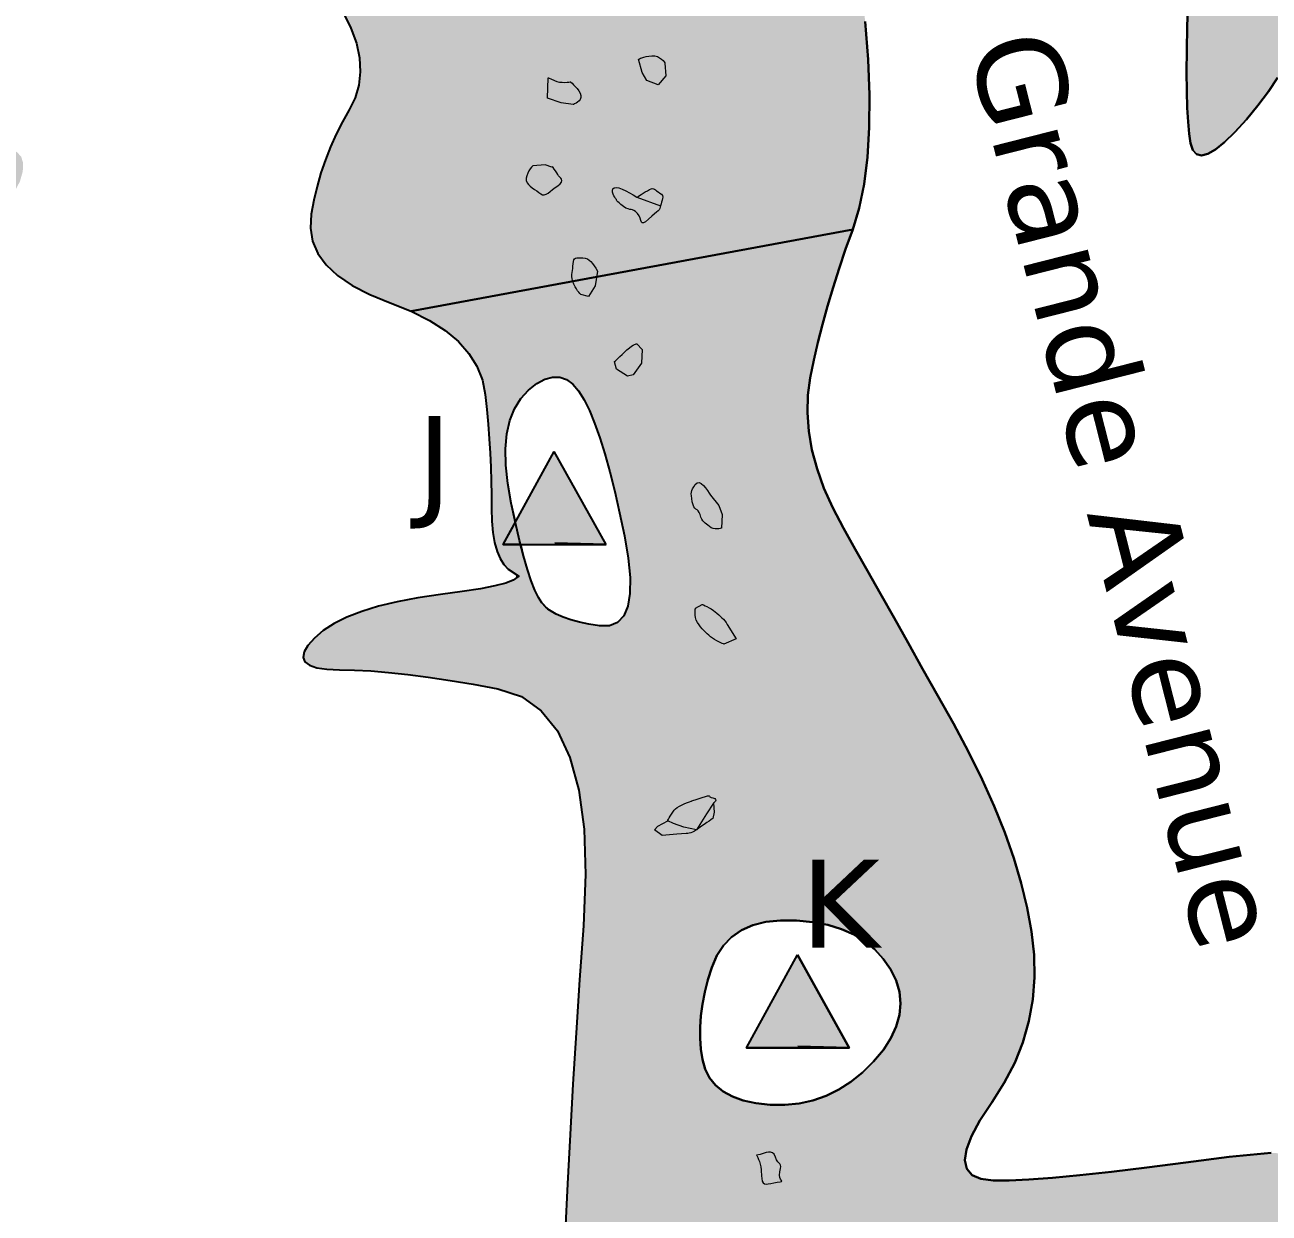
# Model space of a CAD drawing. Header units: metres. Extents: x -231 to 724, y -201 to 398.
# Drawn here: x 7.2 to 91.9, y 208.5 to 289.4 of the extents above; entities that cross this region are included whole.
import ezdxf

# ---------------------------------------------------------------- set-up
doc = ezdxf.new("R2010")
doc.units = ezdxf.units.M
doc.header["$MEASUREMENT"] = 0
for name, color, linetype in [('Topo Dessin - Entrées', 224, 'Continuous'), ('Topo Dessin - Fond', 254, 'Continuous'), ('Topo Dessin - Galeries', 10, 'Continuous'), ('Topo Dessin - Légendes Grosses', 176, 'Continuous'), ('Topo Dessin - Puits', 36, 'Continuous'), ('Topo Dessin - Spéléothèmes', 26, 'Continuous')]:
    doc.layers.add(name, color=color, linetype=linetype)
doc.styles.add('PUITS', font='WINGDNG3.TTF')
doc.linetypes.add('PUITS_2', pattern='A,0.6,["p",PUITS,S=1,R=0,X=-0.4,Y=0],0.6', length=1.2)
doc.linetypes.add('PUITS_2-', pattern='A,0.6,["q",PUITS,S=1,R=0,X=-0.4,Y=-1],0.6', length=1.2)

# ---------------------------------------------------------------- blocks, each defined once
blk = doc.blocks.new('*U140')
at = {"layer": 'Topo Dessin - Spéléothèmes'}
h = blk.add_hatch(color=255, dxfattribs=at)
h.dxf.hatch_style = 2
edge = h.paths.add_edge_path()
edge.add_spline(control_points=[(-0.765, 0.294), (-1.514, 0.401), (-2.476, 0.401), (-2.476, 0.08), (-2.476, -0.241), (-1.941, -0.455), (-1.941, -0.455), (-1.941, -0.455), (-1.942, -0.562), (-1.3, -0.669), (-0.658, -0.775), (-0.765, -0.455), (-0.23, -0.669), (0.304, -0.883), (0.304, -1.524), (0.625, -0.669), (0.946, 0.186), (1.053, 0.187), (0.946, 0.508), (0.839, 0.829), (0.946, 1.257), (0.518, 1.257), (0.091, 1.257), (-0.016, 1.47), (-0.23, 1.149), (-0.444, 0.829), (-0.765, 0.294), (-0.765, 0.294)], knot_values=[0, 0, 0, 0, 1, 1, 1, 2, 2, 2, 3, 3, 3, 4, 4, 4, 5, 5, 5, 6, 6, 6, 7, 7, 7, 8, 8, 8, 9, 9, 9, 9], degree=3, periodic=0)
at = {"layer": 'Topo Dessin - Spéléothèmes', "lineweight": 5}
blk.add_lwpolyline([(-0.765, 0.294), (0.946, 0.508)], dxfattribs=at)
at = {"layer": 'Topo Dessin - Spéléothèmes', "lineweight": 9}
blk.add_open_spline([(-0.765, 0.294), (-1.514, 0.401), (-2.476, 0.401), (-2.476, 0.08), (-2.476, -0.241), (-1.941, -0.455), (-1.941, -0.455), (-1.941, -0.455), (-1.942, -0.562), (-1.3, -0.669), (-0.658, -0.775), (-0.765, -0.455), (-0.23, -0.669), (0.304, -0.883), (0.304, -1.524), (0.625, -0.669), (0.946, 0.186), (1.053, 0.187), (0.946, 0.508), (0.839, 0.829), (0.946, 1.257), (0.518, 1.257), (0.091, 1.257), (-0.016, 1.47), (-0.23, 1.149), (-0.444, 0.829), (-0.765, 0.294), (-0.765, 0.294)], degree=3, knots=[0, 0, 0, 0, 1, 1, 1, 2, 2, 2, 3, 3, 3, 4, 4, 4, 5, 5, 5, 6, 6, 6, 7, 7, 7, 8, 8, 8, 9, 9, 9, 9], dxfattribs=at)
blk = doc.blocks.new('Pierre 006')
at = {"layer": 'Topo Dessin - Spéléothèmes'}
h = blk.add_hatch(color=255, dxfattribs=at)
h.dxf.hatch_style = 2
edge = h.paths.add_edge_path()
edge.add_spline(control_points=[(0.082, 0.683), (0.082, 0.683), (-0.453, 0.683), (-0.667, 0.256), (-0.881, -0.172), (-0.881, -0.493), (-0.881, -0.493), (-0.881, -0.493), (-0.132, -0.707), (-0.132, -0.707), (-0.132, -0.707), (0.403, -0.707), (0.403, -0.707), (0.403, -0.707), (0.938, -0.279), (0.938, -0.279), (0.938, -0.279), (0.724, 0.363), (0.724, 0.363), (0.724, 0.363), (0.082, 0.683), (0.082, 0.683)], knot_values=[0, 0, 0, 0, 1, 1, 1, 2, 2, 2, 3, 3, 3, 4, 4, 4, 5, 5, 5, 6, 6, 6, 7, 7, 7, 7], degree=3, periodic=0)
at = {"layer": 'Topo Dessin - Spéléothèmes', "lineweight": 9}
blk.add_open_spline([(0.082, 0.683), (0.082, 0.683), (-0.453, 0.683), (-0.667, 0.256), (-0.881, -0.172), (-0.881, -0.493), (-0.881, -0.493), (-0.881, -0.493), (-0.132, -0.707), (-0.132, -0.707), (-0.132, -0.707), (0.403, -0.707), (0.403, -0.707), (0.403, -0.707), (0.938, -0.279), (0.938, -0.279), (0.938, -0.279), (0.724, 0.363), (0.724, 0.363), (0.724, 0.363), (0.082, 0.683), (0.082, 0.683)], degree=3, knots=[0, 0, 0, 0, 1, 1, 1, 2, 2, 2, 3, 3, 3, 4, 4, 4, 5, 5, 5, 6, 6, 6, 7, 7, 7, 7], dxfattribs=at)
blk = doc.blocks.new('Pierre 007')
at = {"layer": 'Topo Dessin - Spéléothèmes'}
h = blk.add_hatch(color=255, dxfattribs=at)
h.dxf.hatch_style = 2
edge = h.paths.add_edge_path()
edge.add_spline(control_points=[(-0.91, -0.301), (-0.696, 0.234), (-0.803, 0.662), (-0.268, 0.555), (0.266, 0.447), (0.159, 0.768), (0.587, 0.34), (1.015, -0.087), (1.229, 0.447), (1.015, -0.087), (0.801, -0.622), (0.801, -0.942), (0.373, -0.729), (-0.054, -0.515), (0.374, -0.729), (-0.054, -0.515), (-0.482, -0.301), (-0.91, -0.301), (-0.91, -0.301)], knot_values=[0, 0, 0, 0, 1, 1, 1, 2, 2, 2, 3, 3, 3, 4, 4, 4, 5, 5, 5, 6, 6, 6, 6], degree=3, periodic=0)
at = {"layer": 'Topo Dessin - Spéléothèmes', "lineweight": 9}
blk.add_open_spline([(-0.91, -0.301), (-0.696, 0.234), (-0.803, 0.662), (-0.268, 0.555), (0.266, 0.447), (0.159, 0.768), (0.587, 0.34), (1.015, -0.087), (1.229, 0.447), (1.015, -0.087), (0.801, -0.622), (0.801, -0.942), (0.373, -0.729), (-0.054, -0.515), (0.374, -0.729), (-0.054, -0.515), (-0.482, -0.301), (-0.91, -0.301), (-0.91, -0.301)], degree=3, knots=[0, 0, 0, 0, 1, 1, 1, 2, 2, 2, 3, 3, 3, 4, 4, 4, 5, 5, 5, 6, 6, 6, 6], dxfattribs=at)
blk = doc.blocks.new('Pierre 011')
at = {"layer": 'Topo Dessin - Spéléothèmes'}
h = blk.add_hatch(color=255, dxfattribs=at)
h.dxf.hatch_style = 2
edge = h.paths.add_edge_path()
edge.add_spline(control_points=[(-0.633, 0.8), (-0.633, 0.8), (-0.74, 0.693), (-0.633, 0.158), (-0.526, -0.377), (-0.419, -0.804), (-0.419, -0.804), (-0.419, -0.804), (0.008, -0.912), (0.008, -0.912), (0.008, -0.912), (0.65, -0.591), (0.65, -0.591), (0.65, -0.591), (0.757, -0.269), (0.757, -0.269), (0.757, -0.269), (0.436, 0.479), (0.436, 0.479), (0.436, 0.479), (-0.205, 0.907), (-0.205, 0.907), (-0.205, 0.907), (-0.633, 0.8), (-0.633, 0.8)], knot_values=[0, 0, 0, 0, 1, 1, 1, 2, 2, 2, 3, 3, 3, 4, 4, 4, 5, 5, 5, 6, 6, 6, 7, 7, 7, 8, 8, 8, 8], degree=3, periodic=0)
at = {"layer": 'Topo Dessin - Spéléothèmes', "lineweight": 9}
blk.add_open_spline([(-0.633, 0.8), (-0.633, 0.8), (-0.74, 0.693), (-0.633, 0.158), (-0.526, -0.377), (-0.419, -0.804), (-0.419, -0.804), (-0.419, -0.804), (0.008, -0.912), (0.008, -0.912), (0.008, -0.912), (0.65, -0.591), (0.65, -0.591), (0.65, -0.591), (0.757, -0.269), (0.757, -0.269), (0.757, -0.269), (0.436, 0.479), (0.436, 0.479), (0.436, 0.479), (-0.205, 0.907), (-0.205, 0.907), (-0.205, 0.907), (-0.633, 0.8), (-0.633, 0.8)], degree=3, knots=[0, 0, 0, 0, 1, 1, 1, 2, 2, 2, 3, 3, 3, 4, 4, 4, 5, 5, 5, 6, 6, 6, 7, 7, 7, 8, 8, 8, 8], dxfattribs=at)
blk = doc.blocks.new('Pierre 012')
at = {"layer": 'Topo Dessin - Spéléothèmes'}
h = blk.add_hatch(color=255, dxfattribs=at)
h.dxf.hatch_style = 2
edge = h.paths.add_edge_path()
edge.add_spline(control_points=[(-0.425, 0.428), (-0.746, 0.428), (-1.601, 0.428), (-1.387, 0), (-1.173, -0.428), (-1.174, -0.428), (-0.639, -0.642), (-0.104, -0.856), (-0.211, -0.535), (0.217, -0.642), (0.645, -0.748), (0.751, -0.642), (1.072, -0.535), (1.394, -0.428), (1.5, 0), (1.5, 0), (1.5, 0), (0.859, 0.428), (0.859, 0.428), (0.859, 0.428), (0.324, 0.534), (0.324, 0.534), (0.324, 0.534), (-0.425, 0.428), (-0.425, 0.428)], knot_values=[0, 0, 0, 0, 1, 1, 1, 2, 2, 2, 3, 3, 3, 4, 4, 4, 5, 5, 5, 6, 6, 6, 7, 7, 7, 8, 8, 8, 8], degree=3, periodic=0)
at = {"layer": 'Topo Dessin - Spéléothèmes', "lineweight": 9}
blk.add_open_spline([(-0.425, 0.428), (-0.746, 0.428), (-1.601, 0.428), (-1.387, 0), (-1.173, -0.428), (-1.174, -0.428), (-0.639, -0.642), (-0.104, -0.856), (-0.211, -0.535), (0.217, -0.642), (0.645, -0.748), (0.751, -0.642), (1.072, -0.535), (1.394, -0.428), (1.5, 0), (1.5, 0), (1.5, 0), (0.859, 0.428), (0.859, 0.428), (0.859, 0.428), (0.324, 0.534), (0.324, 0.534), (0.324, 0.534), (-0.425, 0.428), (-0.425, 0.428)], degree=3, knots=[0, 0, 0, 0, 1, 1, 1, 2, 2, 2, 3, 3, 3, 4, 4, 4, 5, 5, 5, 6, 6, 6, 7, 7, 7, 8, 8, 8, 8], dxfattribs=at)
blk = doc.blocks.new('Pierre 015')
at = {"layer": 'Topo Dessin - Spéléothèmes'}
h = blk.add_hatch(color=255, dxfattribs=at)
h.dxf.hatch_style = 2
edge = h.paths.add_edge_path()
edge.add_spline(control_points=[(0.146, 0.856), (-0.389, 0.856), (-0.709, 0.856), (-0.923, 0.535), (-1.137, 0.214), (-1.244, 0.107), (-0.923, -0.107), (-0.602, -0.321), (-0.496, -0.534), (-0.068, -0.641), (0.36, -0.749), (0.788, -0.641), (0.788, -0.641), (0.788, -0.641), (1.108, -0.321), (1.108, -0.321), (1.108, -0.321), (0.788, 0.321), (0.788, 0.321), (0.788, 0.321), (0.146, 0.856), (0.146, 0.856)], knot_values=[0, 0, 0, 0, 1, 1, 1, 2, 2, 2, 3, 3, 3, 4, 4, 4, 5, 5, 5, 6, 6, 6, 7, 7, 7, 7], degree=3, periodic=0)
at = {"layer": 'Topo Dessin - Spéléothèmes', "lineweight": 9}
blk.add_open_spline([(0.146, 0.856), (-0.389, 0.856), (-0.709, 0.856), (-0.923, 0.535), (-1.137, 0.214), (-1.244, 0.107), (-0.923, -0.107), (-0.602, -0.321), (-0.496, -0.534), (-0.068, -0.641), (0.36, -0.749), (0.788, -0.641), (0.788, -0.641), (0.788, -0.641), (1.108, -0.321), (1.108, -0.321), (1.108, -0.321), (0.788, 0.321), (0.788, 0.321), (0.788, 0.321), (0.146, 0.856), (0.146, 0.856)], degree=3, knots=[0, 0, 0, 0, 1, 1, 1, 2, 2, 2, 3, 3, 3, 4, 4, 4, 5, 5, 5, 6, 6, 6, 7, 7, 7, 7], dxfattribs=at)
blk = doc.blocks.new('Pierre 018')
at = {"layer": 'Topo Dessin - Spéléothèmes'}
h = blk.add_hatch(color=255, dxfattribs=at)
h.dxf.hatch_style = 2
edge = h.paths.add_edge_path()
edge.add_spline(control_points=[(-0.413, 0.752), (-0.413, 0.752), (-0.627, 0.218), (-0.948, 0.004), (-1.269, -0.21), (-1.269, -0.21), (-1.269, -0.21), (-1.269, -0.21), (-0.306, -0.852), (-0.306, -0.852), (-0.306, -0.852), (0.336, -0.317), (0.336, -0.317), (0.336, -0.317), (0.763, 0.218), (0.763, 0.218), (0.763, 0.218), (0.87, 0.752), (0.55, 0.859), (0.229, 0.966), (-0.413, 0.752), (-0.413, 0.752)], knot_values=[0, 0, 0, 0, 1, 1, 1, 2, 2, 2, 3, 3, 3, 4, 4, 4, 5, 5, 5, 6, 6, 6, 7, 7, 7, 7], degree=3, periodic=0)
at = {"layer": 'Topo Dessin - Spéléothèmes', "lineweight": 9}
blk.add_open_spline([(-0.413, 0.752), (-0.413, 0.752), (-0.627, 0.218), (-0.948, 0.004), (-1.269, -0.21), (-1.269, -0.21), (-1.269, -0.21), (-1.269, -0.21), (-0.306, -0.852), (-0.306, -0.852), (-0.306, -0.852), (0.336, -0.317), (0.336, -0.317), (0.336, -0.317), (0.763, 0.218), (0.763, 0.218), (0.763, 0.218), (0.87, 0.752), (0.55, 0.859), (0.229, 0.966), (-0.413, 0.752), (-0.413, 0.752)], degree=3, knots=[0, 0, 0, 0, 1, 1, 1, 2, 2, 2, 3, 3, 3, 4, 4, 4, 5, 5, 5, 6, 6, 6, 7, 7, 7, 7], dxfattribs=at)
blk = doc.blocks.new('Pierre 020')
at = {"layer": 'Topo Dessin - Spéléothèmes'}
h = blk.add_hatch(color=255, dxfattribs=at)
h.dxf.hatch_style = 2
edge = h.paths.add_edge_path()
edge.add_spline(control_points=[(-0.314, 0.78), (-0.421, 0.886), (0.336, 0.866), (0.336, 0.866), (0.336, 0.866), (0.764, 1.079), (0.764, 0.545), (0.764, 0.01), (0.977, -0.417), (0.657, -0.525), (0.336, -0.632), (-0.092, -0.953), (-0.413, -0.846), (-0.734, -0.738), (-0.948, -0.097), (-0.948, -0.097), (-0.948, -0.097), (-0.627, 0.545), (-0.627, 0.545), (-0.627, 0.545), (-0.314, 0.78), (-0.314, 0.78)], knot_values=[0, 0, 0, 0, 1, 1, 1, 2, 2, 2, 3, 3, 3, 4, 4, 4, 5, 5, 5, 6, 6, 6, 7, 7, 7, 7], degree=3, periodic=0)
at = {"layer": 'Topo Dessin - Spéléothèmes', "lineweight": 9}
blk.add_open_spline([(-0.314, 0.78), (-0.421, 0.886), (0.336, 0.866), (0.336, 0.866), (0.336, 0.866), (0.764, 1.079), (0.764, 0.545), (0.764, 0.01), (0.977, -0.417), (0.657, -0.525), (0.336, -0.632), (-0.092, -0.953), (-0.413, -0.846), (-0.734, -0.738), (-0.948, -0.097), (-0.948, -0.097), (-0.948, -0.097), (-0.627, 0.545), (-0.627, 0.545), (-0.627, 0.545), (-0.314, 0.78), (-0.314, 0.78)], degree=3, knots=[0, 0, 0, 0, 1, 1, 1, 2, 2, 2, 3, 3, 3, 4, 4, 4, 5, 5, 5, 6, 6, 6, 7, 7, 7, 7], dxfattribs=at)
blk = doc.blocks.new('Pierre 025')
at = {"layer": 'Topo Dessin - Spéléothèmes'}
h = blk.add_hatch(color=255, dxfattribs=at)
h.dxf.hatch_style = 2
edge = h.paths.add_edge_path()
edge.add_spline(control_points=[(0.424, 0.588), (0.102, 0.588), (-0.219, 0.481), (-0.539, 0.374), (-0.86, 0.266), (-1.288, -0.054), (-1.288, -0.054), (-1.288, -0.054), (-1.288, -0.482), (-1.288, -0.482), (-1.288, -0.482), (-0.967, -0.803), (-0.539, -0.803), (-0.111, -0.803), (0.209, -0.695), (0.53, -0.589), (0.851, -0.482), (1.279, -0.161), (1.279, -0.161), (1.279, -0.161), (1.386, 0.588), (1.386, 0.588), (1.386, 0.588), (0.424, 0.588), (0.424, 0.588)], knot_values=[0, 0, 0, 0, 1, 1, 1, 2, 2, 2, 3, 3, 3, 4, 4, 4, 5, 5, 5, 6, 6, 6, 7, 7, 7, 8, 8, 8, 8], degree=3, periodic=0)
at = {"layer": 'Topo Dessin - Spéléothèmes', "lineweight": 9}
blk.add_open_spline([(0.424, 0.588), (0.102, 0.588), (-0.219, 0.481), (-0.539, 0.374), (-0.86, 0.266), (-1.288, -0.054), (-1.288, -0.054), (-1.288, -0.054), (-1.288, -0.482), (-1.288, -0.482), (-1.288, -0.482), (-0.967, -0.803), (-0.539, -0.803), (-0.111, -0.803), (0.209, -0.695), (0.53, -0.589), (0.851, -0.482), (1.279, -0.161), (1.279, -0.161), (1.279, -0.161), (1.386, 0.588), (1.386, 0.588), (1.386, 0.588), (0.424, 0.588), (0.424, 0.588)], degree=3, knots=[0, 0, 0, 0, 1, 1, 1, 2, 2, 2, 3, 3, 3, 4, 4, 4, 5, 5, 5, 6, 6, 6, 7, 7, 7, 8, 8, 8, 8], dxfattribs=at)
blk = doc.blocks.new('*U150')
at = {"layer": 'Topo Dessin - Spéléothèmes'}
h = blk.add_hatch(color=255, dxfattribs=at)
h.dxf.hatch_style = 2
edge = h.paths.add_edge_path()
edge.add_spline(control_points=[(-0.348, 1.04), (-0.348, 1.04), (-0.989, 0.398), (-1.096, 0.077), (-1.203, -0.243), (-1.203, -0.885), (-1.203, -0.885), (-1.203, -0.885), (-1.631, -1.527), (-1.631, -1.527), (-1.631, -1.527), (-1.738, -1.848), (-1.738, -1.848), (-1.738, -1.848), (-1.096, -1.955), (-1.096, -1.955), (-1.096, -1.955), (-0.241, -1.42), (-0.241, -1.42), (-0.241, -1.42), (0.294, -1.099), (0.294, -1.099), (0.294, -1.099), (0.615, -0.992), (0.829, -0.564), (1.043, -0.136), (1.471, 0.612), (1.471, 0.612), (1.471, 0.612), (1.364, 1.04), (1.364, 1.04), (1.364, 1.04), (1.043, 1.574), (1.043, 1.574), (1.043, 1.574), (1.278, 1.98), (0.85, 1.873), (0.422, 1.766), (0.722, 2.109), (0.187, 1.574), (-0.348, 1.04), (-0.348, 1.04), (-0.348, 1.04)], knot_values=[0, 0, 0, 0, 1, 1, 1, 2, 2, 2, 3, 3, 3, 4, 4, 4, 5, 5, 5, 6, 6, 6, 7, 7, 7, 8, 8, 8, 9, 9, 9, 10, 10, 10, 11, 11, 11, 12, 12, 12, 13, 13, 13, 14, 14, 14, 14], degree=3, periodic=0)
at = {"layer": 'Topo Dessin - Spéléothèmes', "lineweight": 5}
blk.add_lwpolyline([(1.043, 1.574), (0.936, 0.719), (0.829, -0.564), (-0.027, -0.778), (-0.775, -0.885), (-1.203, -0.885)], dxfattribs=at)
at = {"layer": 'Topo Dessin - Spéléothèmes', "lineweight": 9}
blk.add_open_spline([(-0.348, 1.04), (-0.348, 1.04), (-0.989, 0.398), (-1.096, 0.077), (-1.203, -0.243), (-1.203, -0.885), (-1.203, -0.885), (-1.203, -0.885), (-1.631, -1.527), (-1.631, -1.527), (-1.631, -1.527), (-1.738, -1.848), (-1.738, -1.848), (-1.738, -1.848), (-1.096, -1.955), (-1.096, -1.955), (-1.096, -1.955), (-0.241, -1.42), (-0.241, -1.42), (-0.241, -1.42), (0.294, -1.099), (0.294, -1.099), (0.294, -1.099), (0.615, -0.992), (0.829, -0.564), (1.043, -0.136), (1.471, 0.612), (1.471, 0.612), (1.471, 0.612), (1.364, 1.04), (1.364, 1.04), (1.364, 1.04), (1.043, 1.574), (1.043, 1.574), (1.043, 1.574), (1.278, 1.98), (0.85, 1.873), (0.422, 1.766), (0.722, 2.109), (0.187, 1.574), (-0.348, 1.04), (-0.348, 1.04), (-0.348, 1.04)], degree=3, knots=[0, 0, 0, 0, 1, 1, 1, 2, 2, 2, 3, 3, 3, 4, 4, 4, 5, 5, 5, 6, 6, 6, 7, 7, 7, 8, 8, 8, 9, 9, 9, 10, 10, 10, 11, 11, 11, 12, 12, 12, 13, 13, 13, 14, 14, 14, 14], dxfattribs=at)

msp = doc.modelspace()

# ---------------------------------------------------------------- hatches: boundary and pattern name
at = {"layer": 'Topo Dessin - Entrées'}
h = msp.add_hatch(color=256, dxfattribs=at)
h.dxf.hatch_style = 1
h.paths.add_polyline_path([(39.803, 254.07), (46.803, 254.07), (43.279, 260.404)])
h = msp.add_hatch(color=256, dxfattribs=at)
h.dxf.hatch_style = 1
h.paths.add_polyline_path([(56.357, 219.806), (63.357, 219.806), (59.833, 226.139)])
at = {"layer": 'Topo Dessin - Fond'}
h = msp.add_hatch(color=256, dxfattribs=at)
h.dxf.hatch_style = 1
h.paths.add_polyline_path([(94.434, 315.871), (95.365, 315.198), (96.249, 314.282), (96.954, 313.049), (97.389, 311.732), (97.64, 310.739), (97.852, 309.631), (98.024, 308.407), (98.157, 307.067), (98.278, 305.652), (98.416, 304.202), (98.571, 302.717), (98.743, 301.196), (98.932, 299.64), (99.138, 298.049), (99.361, 296.423), (99.601, 294.761), (99.803, 293.115), (99.912, 291.536), (99.928, 290.022), (99.85, 288.575), (99.68, 287.194), (99.416, 285.879), (99.059, 284.63), (98.61, 283.447), (98.178, 282.321), (97.876, 281.239), (97.704, 280.202), (97.662, 279.21), (97.749, 278.264), (97.967, 277.362), (98.313, 276.506), (98.79, 275.695), (99.395, 274.849), (100.127, 273.892), (100.986, 272.821), (101.971, 271.638), (103.084, 270.342), (104.323, 268.933), (105.689, 267.412), (107.183, 265.778), (108.708, 264.182), (110.172, 262.775), (111.574, 261.556), (112.913, 260.527), (114.191, 259.686), (115.406, 259.034), (116.559, 258.57), (117.651, 258.296), (118.641, 258.166), (119.489, 258.138), (120.197, 258.211), (120.764, 258.386), (121.19, 258.662), (121.475, 259.039), (121.619, 259.518), (121.621, 260.099), (121.521, 260.766), (121.356, 261.507), (121.127, 262.321), (120.832, 263.209), (120.472, 264.169), (120.048, 265.203), (119.559, 266.31), (119.004, 267.491), (118.432, 268.688), (117.888, 269.846), (117.372, 270.964), (116.884, 272.043), (116.424, 273.083), (115.993, 274.083), (115.589, 275.044), (115.214, 275.965), (114.841, 276.814), (114.442, 277.56), (114.017, 278.2), (113.567, 278.737), (113.092, 279.17), (112.592, 279.498), (112.066, 279.722), (111.514, 279.841), (110.689, 279.979), (109.702, 280.353), (108.828, 280.92), (107.801, 281.942), (107.215, 283.256), (107.416, 284.345), (107.875, 285.084), (108.567, 285.846), (108.931, 286.292), (109.267, 286.753), (109.574, 287.228), (109.853, 287.718), (110.104, 288.222), (110.327, 288.741), (110.521, 289.275), (110.677, 289.894), (110.781, 290.672), (110.835, 291.607), (110.837, 292.7), (110.789, 293.951), (110.691, 295.36), (110.541, 296.926), (110.341, 298.65), (110.104, 300.428), (109.845, 302.155), (109.563, 303.831), (109.258, 305.457), (108.931, 307.031), (108.581, 308.555), (108.209, 310.029), (107.814, 311.452), (107.397, 312.869), (106.957, 314.325), (106.494, 315.821), (106.009, 317.356), (105.502, 318.931), (104.972, 320.545), (104.419, 322.199), (103.844, 323.892), (103.329, 325.587), (102.958, 327.245), (102.731, 328.866), (102.648, 330.451), (102.708, 331.999), (102.913, 333.51), (103.261, 334.985), (103.753, 336.423), (104.291, 337.906), (104.774, 339.515), (105.205, 341.249), (105.581, 343.11), (105.905, 345.096), (106.174, 347.209), (106.39, 349.447), (106.553, 351.811), (106.628, 354.15), (106.582, 356.312), (106.415, 358.298), (106.126, 360.107), (105.716, 361.739), (105.185, 363.195), (104.532, 364.474), (103.758, 365.577), (102.987, 366.665), (102.342, 367.904), (101.825, 369.291), (101.434, 370.828), (101.17, 372.514), (101.034, 374.349), (101.024, 376.334), (101.141, 378.468), (101.273, 380.589), (101.31, 382.536), (101.251, 384.308), (101.096, 385.905), (100.845, 387.328), (100.498, 388.576), (100.055, 389.649), (99.516, 390.548), (98.924, 391.262), (98.321, 391.782), (97.706, 392.107), (97.08, 392.238), (96.443, 392.175), (95.794, 391.917), (95.134, 391.465), (94.463, 390.819), (93.81, 390.055), (93.205, 389.252), (92.648, 388.41), (92.139, 387.528), (91.678, 386.607), (91.265, 385.646), (90.9, 384.646), (90.582, 383.607), (90.313, 382.58), (90.092, 381.619), (89.918, 380.724), (89.792, 379.895), (89.714, 379.131), (89.684, 378.432), (89.701, 377.8), (89.767, 377.233), (89.907, 376.334), (90.074, 375.043), (90.193, 374.053), (90.321, 372.931), (90.457, 371.68), (90.602, 370.298), (90.756, 368.785), (90.903, 367.23), (91.027, 365.72), (91.128, 364.255), (91.207, 362.836), (91.264, 361.461), (91.298, 360.131), (91.309, 358.846), (91.298, 357.607), (91.269, 356.3), (91.23, 354.812), (91.179, 353.144), (91.117, 351.296), (91.044, 349.268), (90.959, 347.059), (90.863, 344.67), (90.756, 342.101), (90.567, 339.528), (90.226, 337.126), (89.732, 334.896), (89.087, 332.838), (88.288, 330.952), (87.338, 329.238), (86.235, 327.695), (84.981, 326.325), (83.706, 325.151), (82.544, 324.201), (80.97, 323.108), (79.323, 322.542), (78.256, 322.831), (77.489, 323.657), (76.988, 324.127), (76.44, 324.581), (75.843, 325.018), (75.199, 325.437), (74.507, 325.84), (73.766, 326.226), (72.978, 326.595), (72.136, 326.86), (71.235, 326.933), (70.275, 326.815), (69.256, 326.505), (68.177, 326.004), (67.039, 325.311), (65.842, 324.426), (64.586, 323.35), (63.236, 322.207), (61.76, 321.124), (60.157, 320.1), (58.427, 319.135), (56.57, 318.23), (54.586, 317.383), (51.63, 316.28), (64.253, 304.222), (65.128, 304.813), (66.096, 305.054), (67.285, 305.042), (68.151, 304.949), (69.09, 304.771), (70.102, 304.509), (71.188, 304.163), (72.347, 303.732), (73.512, 303.343), (74.614, 303.123), (75.655, 303.072), (76.634, 303.191), (77.55, 303.478), (78.405, 303.934), (79.197, 304.56), (79.927, 305.354), (80.958, 306.47), (82.229, 306.876), (83.107, 306.368), (83.667, 305.76), (84.201, 304.881), (84.71, 303.732), (85.171, 302.41), (85.562, 301.016), (85.882, 299.548), (86.132, 298.007), (86.311, 296.393), (86.419, 294.705), (86.457, 292.945), (86.425, 291.111), (86.369, 289.322), (86.335, 287.696), (86.323, 286.234), (86.335, 284.935), (86.369, 283.8), (86.425, 282.828), (86.504, 282.019), (86.605, 281.374), (86.763, 280.907), (87.012, 280.631), (87.35, 280.546), (87.779, 280.653), (88.297, 280.952), (88.907, 281.442), (89.606, 282.124), (90.396, 282.997), (91.188, 283.958), (91.896, 284.901), (92.519, 285.828), (93.058, 286.738), (93.512, 287.631), (93.881, 288.507), (94.166, 289.367), (94.366, 290.209), (94.5, 291.071), (94.586, 291.99), (94.624, 292.964), (94.614, 293.995), (94.557, 295.083), (94.451, 296.227), (94.297, 297.427), (94.096, 298.683), (93.877, 299.975), (93.673, 301.281), (93.482, 302.6), (93.306, 303.934), (93.144, 305.282), (92.996, 306.645), (92.862, 308.021), (92.742, 309.411), (92.652, 310.732), (92.584, 312.486), (92.697, 314.648), (93.277, 315.962)])
h = msp.add_hatch(color=256, dxfattribs=at)
h.dxf.hatch_style = 1
h.paths.add_polyline_path([(37.765, 319.368), (37.348, 320.436), (37.293, 321.259), (37.39, 321.836), (37.626, 322.381), (37.999, 322.895), (38.511, 323.378), (39.161, 323.83), (39.949, 324.251), (40.784, 324.661), (41.574, 325.08), (42.318, 325.506), (43.018, 325.942), (43.672, 326.385), (44.281, 326.837), (44.845, 327.298), (45.364, 327.767), (45.805, 328.333), (46.137, 329.086), (46.358, 330.024), (46.469, 331.148), (46.47, 331.658), (20.949, 345.362), (20.124, 344.803), (19.212, 344.438), (18.212, 344.267), (17.125, 344.291), (15.951, 344.51), (14.683, 344.844), (13.316, 345.218), (11.851, 345.63), (10.286, 346.081), (8.623, 346.57), (6.861, 347.098), (4.999, 347.665), (3.039, 348.27), (1.093, 348.905), (-0.726, 349.56), (-2.417, 350.236), (-15.635, 339.707), (-15.829, 339.4), (-16.425, 338.563), (-17.162, 337.616), (-18.038, 336.557), (-19.055, 335.387), (-20.212, 334.106), (-21.357, 332.788), (-22.339, 331.506), (-23.159, 330.261), (-23.815, 329.052), (-24.309, 327.88), (-24.64, 326.744), (-24.808, 325.645), (-24.814, 324.582), (-24.742, 323.484), (-24.679, 322.282), (-24.626, 320.974), (-24.581, 319.561), (-24.545, 318.042), (-24.518, 316.418), (-24.5, 314.689), (-24.491, 312.854), (-24.467, 311.025), (-24.404, 309.314), (-24.301, 307.719), (-24.16, 306.242), (-23.98, 304.881), (-23.76, 303.638), (-23.502, 302.512), (-23.204, 301.503), (-22.891, 300.517), (-22.584, 299.458), (-22.284, 298.327), (-21.992, 297.124), (-21.706, 295.849), (-21.427, 294.501), (-21.156, 293.081), (-20.891, 291.589), (-20.674, 290.084), (-20.544, 288.622), (-20.503, 287.205), (-20.549, 285.833), (-20.683, 284.505), (-20.905, 283.222), (-21.214, 281.983), (-21.612, 280.789), (-22.033, 279.598), (-22.414, 278.371), (-22.754, 277.106), (-23.053, 275.805), (-23.313, 274.466), (-23.531, 273.091), (-23.71, 271.679), (-23.847, 270.23), (-23.98, 268.737), (-24.141, 267.192), (-24.332, 265.596), (-24.552, 263.948), (-24.802, 262.25), (-25.081, 260.499), (-25.39, 258.698), (-25.728, 256.845), (-26.065, 254.989), (-26.37, 253.178), (-26.644, 251.411), (-26.887, 249.69), (-27.098, 248.013), (-27.277, 246.382), (-25.947, 247.396), (-24.663, 248.254), (-23.426, 248.955), (-22.236, 249.501), (-21.092, 249.889), (-19.994, 250.122), (-18.943, 250.198), (-17.939, 250.118), (-16.934, 249.869), (-15.879, 249.435), (-14.776, 248.819), (-13.624, 248.019), (-12.423, 247.035), (-11.173, 245.869), (-9.874, 244.518), (-8.527, 242.985), (-8.275, 244.937), (-8.092, 246.975), (-7.979, 249.099), (-7.936, 251.31), (-7.963, 253.606), (-8.059, 255.988), (-8.17, 258.34), (-8.24, 260.544), (-8.269, 262.601), (-8.256, 264.51), (-8.203, 266.272), (-8.109, 267.886), (-7.973, 269.352), (-7.797, 270.672), (-7.512, 271.841), (-7.05, 272.859), (-6.413, 273.726), (-5.599, 274.441), (-4.608, 275.004), (-3.442, 275.416), (-2.098, 275.676), (-0.579, 275.785), (0.944, 275.86), (2.3, 276.022), (3.487, 276.27), (4.506, 276.604), (5.357, 277.024), (6.04, 277.53), (6.555, 278.122), (6.901, 278.8), (7.086, 279.464), (7.114, 280.013), (6.987, 280.447), (6.704, 280.766), (6.266, 280.971), (5.671, 281.061), (4.92, 281.037), (4.014, 280.897), (3.044, 280.725), (2.103, 280.602), (1.191, 280.529), (0.307, 280.504), (-0.548, 280.529), (-1.375, 280.602), (-2.172, 280.725), (-2.941, 280.897), (-3.665, 281.106), (-4.327, 281.34), (-4.928, 281.598), (-5.467, 281.881), (-5.945, 282.188), (-6.362, 282.52), (-6.903, 283.064), (-7.239, 283.675), (-7.403, 284.142), (-7.502, 284.658), (-7.534, 285.224), (-7.502, 285.838), (-7.403, 286.502), (-7.239, 287.215), (-7.009, 287.977), (-6.719, 288.775), (-6.371, 289.598), (-5.966, 290.443), (-5.505, 291.313), (-4.986, 292.206), (-4.411, 293.124), (-3.779, 294.064), (-3.089, 295.029), (-2.312, 295.934), (-1.416, 296.697), (-0.401, 297.318), (0.734, 297.797), (1.987, 298.133), (3.36, 298.327), (4.852, 298.379), (6.463, 298.289), (8.082, 298.164), (9.601, 298.114), (11.019, 298.137), (12.336, 298.235), (13.552, 298.406), (14.667, 298.652), (15.68, 298.972), (16.593, 299.365), (17.442, 299.729), (18.263, 299.957), (19.058, 300.052), (19.826, 300.011), (20.567, 299.836), (21.281, 299.527), (21.968, 299.083), (22.628, 298.504), (23.282, 297.828), (23.948, 297.091), (24.629, 296.293), (25.322, 295.435), (26.03, 294.517), (26.75, 293.538), (27.485, 292.498), (28.232, 291.398), (28.909, 290.288), (29.431, 289.218), (29.798, 288.188), (30.011, 287.199), (30.068, 286.251), (29.97, 285.342), (29.718, 284.474), (29.31, 283.646), (28.845, 282.829), (28.421, 281.991), (28.037, 281.133), (27.693, 280.255), (27.39, 279.357), (27.128, 278.438), (26.905, 277.5), (26.724, 276.541), (26.666, 275.599), (26.818, 274.711), (27.178, 273.876), (27.747, 273.096), (28.525, 272.369), (29.512, 271.696), (30.708, 271.077), (32.112, 270.512), (33.533, 269.943), (63.594, 275.515), (64.036, 276.963), (64.372, 278.602), (64.6, 280.433), (64.722, 282.456), (64.736, 284.67), (64.643, 287.076), (64.442, 289.674), (64.135, 292.463), (63.835, 295.18), (63.656, 297.562), (63.598, 299.609), (63.661, 301.32), (63.846, 302.696), (64.152, 303.737), (64.375, 304.106), (51.599, 316.31), (50.237, 315.867), (48.06, 315.246), (46.131, 314.78), (44.45, 314.469), (43.018, 314.312), (41.833, 314.311), (40.897, 314.464), (40.209, 314.773), (39.769, 315.236), (39.457, 315.784), (39.154, 316.346), (38.859, 316.922), (38.573, 317.513), (38.295, 318.117), (38.026, 318.735)])
h = msp.add_hatch(color=256, dxfattribs=at)
h.dxf.hatch_style = 1
h.paths.add_polyline_path([(66.411, 249.07), (65.493, 250.699), (64.612, 252.259), (63.768, 253.751), (62.96, 255.175), (62.235, 256.55), (61.636, 257.898), (61.164, 259.219), (60.818, 260.513), (60.6, 261.78), (60.508, 263.02), (60.544, 264.232), (60.706, 265.418), (60.948, 266.601), (61.225, 267.807), (61.535, 269.035), (61.879, 270.286), (62.257, 271.559), (62.669, 272.855), (63.114, 274.174), (63.594, 275.515), (33.533, 269.943), (34.779, 269.314), (35.85, 268.624), (36.746, 267.874), (37.467, 267.063), (38.013, 266.192), (38.383, 265.26), (38.578, 264.267), (38.679, 263.251), (38.767, 262.249), (38.841, 261.26), (38.902, 260.284), (38.949, 259.322), (38.982, 258.373), (39.003, 257.438), (39.009, 256.516), (39.032, 255.647), (39.101, 254.871), (39.216, 254.188), (39.377, 253.597), (39.584, 253.099), (39.837, 252.694), (40.136, 252.382), (40.868, 251.916), (40.473, 251.626), (39.977, 251.439), (39.234, 251.249), (38.244, 251.055), (37.007, 250.857), (35.523, 250.655), (33.983, 250.431), (32.576, 250.164), (31.303, 249.856), (30.163, 249.506), (29.157, 249.114), (28.284, 248.68), (27.545, 248.205), (26.939, 247.687), (26.494, 247.183), (26.239, 246.745), (26.171, 246.375), (26.292, 246.072), (26.602, 245.837), (27.101, 245.669), (27.788, 245.568), (28.663, 245.534), (29.68, 245.514), (30.792, 245.453), (31.998, 245.352), (33.298, 245.211), (34.692, 245.029), (36.18, 244.807), (37.763, 244.545), (39.44, 244.242), (41.04, 243.707), (42.391, 242.748), (43.492, 241.366), (44.344, 239.559), (44.947, 237.328), (45.301, 234.674), (45.405, 231.595), (45.26, 228.093), (45.001, 224.419), (44.763, 220.827), (44.546, 217.316), (44.35, 213.886), (44.175, 210.538), (44.02, 207.271), (43.887, 204.085), (43.775, 200.981), (43.664, 198), (43.536, 195.187), (43.391, 192.541), (43.231, 190.113), (68.729, 180.291), (68.967, 181.179), (69.521, 182.256), (70.299, 183.178), (71.299, 183.944), (72.521, 184.554), (73.967, 185.008), (75.573, 185.429), (77.279, 185.937), (79.082, 186.534), (80.985, 187.219), (82.986, 187.993), (85.085, 188.854), (87.284, 189.803), (89.581, 190.841), (91.8, 192.003), (93.766, 193.326), (95.477, 194.809), (96.935, 196.453), (98.14, 198.257), (99.09, 200.222), (99.787, 202.348), (100.229, 204.634), (100.334, 206.826), (100.015, 208.668), (99.273, 210.161), (98.109, 211.305), (96.521, 212.1), (94.51, 212.545), (92.076, 212.641), (89.22, 212.387), (86.284, 211.987), (83.613, 211.643), (81.208, 211.356), (79.067, 211.125), (77.192, 210.95), (75.582, 210.832), (74.237, 210.77), (73.156, 210.764), (72.326, 210.867), (71.729, 211.131), (71.367, 211.555), (71.239, 212.139), (71.345, 212.884), (71.684, 213.79), (72.258, 214.856), (73.066, 216.083), (73.918, 217.409), (74.623, 218.771), (75.181, 220.17), (75.593, 221.605), (75.858, 223.077), (75.977, 224.586), (75.948, 226.131), (75.773, 227.713), (75.473, 229.334), (75.068, 230.997), (74.559, 232.703), (73.946, 234.451), (73.228, 236.242), (72.406, 238.074), (71.48, 239.949), (70.449, 241.866), (69.385, 243.77), (68.357, 245.605), (67.366, 247.372)])
h.paths.add_polyline_path([(48.28, 249.857), (48, 249.198), (47.586, 248.756), (47.037, 248.529), (46.353, 248.519), (45.635, 248.629), (44.982, 248.764), (44.394, 248.923), (43.872, 249.107), (43.415, 249.315), (42.827, 249.663), (42.435, 250.085), (42.202, 250.448), (41.962, 250.95), (41.713, 251.59), (41.455, 252.369), (41.19, 253.287), (40.987, 254.07), (39.803, 254.07), (40.628, 255.573), (40.345, 256.872), (40.106, 258.22), (39.978, 259.458), (39.959, 260.585), (40.051, 261.603), (40.253, 262.51), (40.566, 263.308), (40.988, 263.995), (41.521, 264.572), (42.094, 265.019), (42.639, 265.314), (43.155, 265.459), (43.643, 265.453), (44.102, 265.296), (44.533, 264.988), (44.935, 264.529), (45.309, 263.919), (45.666, 263.175), (46.019, 262.313), (46.368, 261.332), (46.713, 260.233), (47.054, 259.015), (47.39, 257.679), (47.723, 256.225), (48.051, 254.653), (48.311, 253.13), (48.435, 251.823), (48.425, 250.732)], flags=16)
h.paths.add_polyline_path([(57.676, 228.366), (58.667, 228.476), (59.766, 228.47), (60.875, 228.362), (61.896, 228.166), (62.829, 227.882), (63.673, 227.51), (64.43, 227.05), (65.098, 226.502), (65.679, 225.866), (66.171, 225.142), (66.546, 224.372), (66.772, 223.598), (66.85, 222.82), (66.78, 222.038), (66.562, 221.252), (66.195, 220.462), (65.681, 219.668), (65.018, 218.87), (64.264, 218.124), (63.473, 217.486), (62.646, 216.956), (61.784, 216.534), (60.885, 216.22), (59.95, 216.014), (58.979, 215.916), (57.972, 215.926), (57.004, 216.03), (56.147, 216.214), (55.402, 216.478), (54.77, 216.822), (54.249, 217.246), (53.841, 217.75), (53.545, 218.334), (53.36, 218.998), (53.258, 219.712), (53.208, 220.446), (53.21, 221.2), (53.264, 221.974), (53.37, 222.768), (53.529, 223.582), (53.739, 224.416), (54.001, 225.27), (54.343, 226.076), (54.794, 226.766), (55.352, 227.34), (56.019, 227.798), (56.793, 228.14)], flags=16)
h.paths.add_polyline_path([(59.833, 226.139), (63.357, 219.806), (56.357, 219.806)], flags=0)
h.paths.add_polyline_path([(58.058, 205.373), (58.893, 205.397), (59.804, 205.373), (60.791, 205.301), (61.776, 205.125), (62.68, 204.789), (63.505, 204.293), (64.25, 203.637), (64.914, 202.821), (65.499, 201.845), (66.003, 200.709), (66.428, 199.413), (66.724, 198.087), (66.844, 196.861), (66.788, 195.735), (66.556, 194.709), (66.147, 193.783), (65.563, 192.957), (64.802, 192.23), (63.865, 191.604), (62.849, 191.062), (61.848, 190.588), (60.863, 190.182), (59.894, 189.844), (58.941, 189.574), (58.004, 189.372), (57.084, 189.238), (56.179, 189.172), (55.326, 189.22), (54.561, 189.428), (53.885, 189.796), (53.296, 190.324), (52.796, 191.012), (52.384, 191.86), (52.059, 192.868), (51.823, 194.037), (51.661, 195.241), (51.559, 196.357), (51.517, 197.385), (51.535, 198.325), (51.613, 199.177), (51.751, 199.941), (51.949, 200.617), (52.207, 201.205), (52.504, 201.733), (52.816, 202.229), (53.144, 202.693), (53.489, 203.125), (53.849, 203.525), (54.225, 203.893), (54.617, 204.229), (55.026, 204.533), (55.48, 204.797), (56.011, 205.013), (56.617, 205.181), (57.3, 205.301)], flags=16)
h.paths.add_polyline_path([(56.172, 200.84), (59.696, 194.507), (52.696, 194.507)], flags=0)
h.paths.add_polyline_path([(58.558, 193.298), (64.893, 193.298), (64.893, 204.156), (58.558, 204.156)], flags=8)
h.paths.add_polyline_path([(58.105, 224.917), (65.37, 224.917), (65.37, 235.775), (58.105, 235.775)], flags=24)

# ---------------------------------------------------------------- linework, layer by layer
at = {"layer": 'Topo Dessin - Entrées'}
for p, q in [((39.803, 254.07), (43.279, 260.404)), ((46.803, 254.07), (43.279, 260.404)), ((46.803, 254.07), (43.304, 254.15)), ((39.803, 254.07), (46.803, 254.07)), ((56.357, 219.806), (59.833, 226.139)), ((63.357, 219.806), (59.833, 226.139)), ((56.357, 219.806), (63.357, 219.806)), ((63.357, 219.806), (59.858, 219.885))]:
    msp.add_line(p, q, dxfattribs=at)
at = {"layer": 'Topo Dessin - Fond'}
msp.add_line((33.533, 269.943), (63.594, 275.515), dxfattribs=at)
for points in [[(86.425, 291.111), (86.369, 289.322), (86.335, 287.696), (86.323, 286.234), (86.335, 284.935), (86.369, 283.8), (86.425, 282.828), (86.504, 282.019), (86.605, 281.374), (86.763, 280.907), (87.012, 280.631), (87.35, 280.546), (87.779, 280.653), (88.297, 280.952), (88.907, 281.442), (89.606, 282.124), (90.396, 282.997), (91.188, 283.958), (91.896, 284.901), (92.519, 285.828)], [(28.909, 290.288), (29.431, 289.218), (29.798, 288.188), (30.011, 287.199), (30.068, 286.251), (29.97, 285.342), (29.718, 284.474), (29.31, 283.646), (28.845, 282.829), (28.421, 281.991), (28.037, 281.133), (27.693, 280.255), (27.39, 279.357), (27.128, 278.438), (26.905, 277.5), (26.724, 276.541), (26.666, 275.599), (26.818, 274.711), (27.178, 273.876), (27.747, 273.096), (28.525, 272.369), (29.512, 271.696), (30.708, 271.077), (32.112, 270.512), (33.533, 269.943), (63.594, 275.515), (64.036, 276.963), (64.372, 278.602), (64.6, 280.433), (64.722, 282.456), (64.736, 284.67), (64.643, 287.076), (64.442, 289.674)], [(92.076, 212.641), (89.22, 212.387), (86.284, 211.987), (83.613, 211.643), (81.208, 211.356), (79.067, 211.125), (77.192, 210.95), (75.582, 210.832), (74.237, 210.77), (73.156, 210.764), (72.326, 210.867), (71.729, 211.131), (71.367, 211.555), (71.239, 212.139), (71.345, 212.884), (71.684, 213.79), (72.258, 214.856), (73.066, 216.083), (73.918, 217.409), (74.623, 218.771), (75.181, 220.17), (75.593, 221.605), (75.858, 223.077), (75.977, 224.586), (75.948, 226.131), (75.773, 227.713), (75.473, 229.334), (75.068, 230.997), (74.559, 232.703), (73.946, 234.451), (73.228, 236.242), (72.406, 238.074), (71.48, 239.949), (70.449, 241.866), (69.385, 243.77), (68.357, 245.605), (67.366, 247.372), (66.411, 249.07), (65.493, 250.699), (64.612, 252.259), (63.768, 253.751), (62.96, 255.175), (62.235, 256.55), (61.636, 257.898), (61.164, 259.219), (60.818, 260.513), (60.6, 261.78), (60.508, 263.02), (60.544, 264.232), (60.706, 265.418), (60.948, 266.601), (61.225, 267.807), (61.535, 269.035), (61.879, 270.286), (62.257, 271.559), (62.669, 272.855), (63.114, 274.174), (63.594, 275.515), (33.533, 269.943), (34.779, 269.314), (35.85, 268.624), (36.746, 267.874), (37.467, 267.063), (38.013, 266.192), (38.383, 265.26), (38.578, 264.267), (38.679, 263.251), (38.767, 262.249), (38.841, 261.26), (38.902, 260.284), (38.949, 259.322), (38.982, 258.373), (39.003, 257.438), (39.009, 256.516), (39.032, 255.647), (39.101, 254.871), (39.216, 254.188), (39.377, 253.597), (39.584, 253.099), (39.837, 252.694), (40.136, 252.382), (40.868, 251.916), (40.473, 251.626), (39.977, 251.439), (39.234, 251.249), (38.244, 251.055), (37.007, 250.857), (35.523, 250.655), (33.983, 250.431), (32.576, 250.164), (31.303, 249.856), (30.163, 249.506), (29.157, 249.114), (28.284, 248.68), (27.545, 248.205), (26.939, 247.687), (26.494, 247.183), (26.239, 246.745), (26.171, 246.375), (26.292, 246.072), (26.602, 245.837), (27.101, 245.669), (27.788, 245.568), (28.663, 245.534), (29.68, 245.514), (30.792, 245.453), (31.998, 245.352), (33.298, 245.211), (34.692, 245.029), (36.18, 244.807), (37.763, 244.545), (39.44, 244.242), (41.04, 243.707), (42.391, 242.748), (43.492, 241.366), (44.344, 239.559), (44.947, 237.328), (45.301, 234.674), (45.405, 231.595), (45.26, 228.093), (45.001, 224.419), (44.763, 220.827), (44.546, 217.316), (44.35, 213.886), (44.175, 210.538), (44.02, 207.271)]]:
    msp.add_lwpolyline(points, dxfattribs=at)
for points in [[(48.28, 249.857), (48, 249.198), (47.586, 248.756), (47.037, 248.529), (46.353, 248.519), (45.635, 248.629), (44.982, 248.764), (44.394, 248.923), (43.872, 249.107), (43.415, 249.315), (42.827, 249.663), (42.435, 250.085), (42.202, 250.448), (41.962, 250.95), (41.713, 251.59), (41.455, 252.369), (41.19, 253.287), (40.987, 254.07), (39.803, 254.07), (40.628, 255.573), (40.345, 256.872), (40.106, 258.22), (39.978, 259.458), (39.959, 260.585), (40.051, 261.603), (40.253, 262.51), (40.566, 263.308), (40.988, 263.995), (41.521, 264.572), (42.094, 265.019), (42.639, 265.314), (43.155, 265.459), (43.643, 265.453), (44.102, 265.296), (44.533, 264.988), (44.935, 264.529), (45.309, 263.919), (45.666, 263.175), (46.019, 262.313), (46.368, 261.332), (46.713, 260.233), (47.054, 259.015), (47.39, 257.679), (47.723, 256.225), (48.051, 254.653), (48.311, 253.13), (48.435, 251.823), (48.425, 250.732)], [(57.676, 228.366), (58.667, 228.476), (59.766, 228.47), (60.875, 228.362), (61.896, 228.166), (62.829, 227.882), (63.673, 227.51), (64.43, 227.05), (65.098, 226.502), (65.679, 225.866), (66.171, 225.142), (66.546, 224.372), (66.772, 223.598), (66.85, 222.82), (66.78, 222.038), (66.562, 221.252), (66.195, 220.462), (65.681, 219.668), (65.018, 218.87), (64.264, 218.124), (63.473, 217.486), (62.646, 216.956), (61.784, 216.534), (60.885, 216.22), (59.95, 216.014), (58.979, 215.916), (57.972, 215.926), (57.004, 216.03), (56.147, 216.214), (55.402, 216.478), (54.77, 216.822), (54.249, 217.246), (53.841, 217.75), (53.545, 218.334), (53.36, 218.998), (53.258, 219.712), (53.208, 220.446), (53.21, 221.2), (53.264, 221.974), (53.37, 222.768), (53.529, 223.582), (53.739, 224.416), (54.001, 225.27), (54.343, 226.076), (54.794, 226.766), (55.352, 227.34), (56.019, 227.798), (56.793, 228.14)], [(59.833, 226.139), (63.357, 219.806), (56.357, 219.806)]]:
    msp.add_lwpolyline(points, close=True, dxfattribs=at)
at = {"layer": 'Topo Dessin - Galeries'}
for points in [[(92.519, 285.828), (91.896, 284.901), (91.188, 283.958), (90.396, 282.997), (89.606, 282.124), (88.907, 281.442), (88.297, 280.952), (87.779, 280.653), (87.35, 280.546), (87.012, 280.631), (86.763, 280.907), (86.605, 281.374), (86.504, 282.019), (86.425, 282.828), (86.369, 283.8), (86.335, 284.935), (86.323, 286.234), (86.335, 287.696), (86.369, 289.322), (86.425, 291.111)], [(28.909, 290.288), (29.431, 289.218), (29.798, 288.188), (30.011, 287.199), (30.068, 286.251), (29.97, 285.342), (29.718, 284.474), (29.31, 283.646), (28.845, 282.829), (28.421, 281.991), (28.037, 281.133), (27.693, 280.255), (27.39, 279.357), (27.128, 278.438), (26.905, 277.5), (26.724, 276.541), (26.666, 275.599), (26.818, 274.711), (27.178, 273.876), (27.747, 273.096), (28.525, 272.369), (29.512, 271.696), (30.708, 271.077), (32.112, 270.512), (33.533, 269.943), (34.779, 269.314), (35.85, 268.624), (36.746, 267.874), (37.467, 267.063), (38.013, 266.192), (38.383, 265.26), (38.578, 264.267), (38.679, 263.251), (38.767, 262.249), (38.841, 261.26), (38.902, 260.284), (38.949, 259.322), (38.982, 258.373), (39.003, 257.438), (39.009, 256.516), (39.032, 255.647), (39.101, 254.871), (39.216, 254.188), (39.377, 253.597), (39.584, 253.099), (39.837, 252.694), (40.136, 252.382), (40.481, 252.162), (40.725, 251.987), (40.722, 251.809), (40.473, 251.626), (39.977, 251.439), (39.234, 251.249), (38.244, 251.055), (37.007, 250.857), (35.523, 250.655), (33.983, 250.431), (32.576, 250.164), (31.303, 249.856), (30.163, 249.506), (29.157, 249.114), (28.284, 248.68), (27.545, 248.205), (26.939, 247.687), (26.494, 247.183), (26.239, 246.745), (26.171, 246.375), (26.292, 246.072), (26.602, 245.837), (27.101, 245.669), (27.788, 245.568), (28.663, 245.534), (29.68, 245.514), (30.792, 245.453), (31.998, 245.352), (33.298, 245.211), (34.692, 245.029), (36.18, 244.807), (37.763, 244.545), (39.44, 244.242), (41.04, 243.707), (42.391, 242.748), (43.492, 241.366), (44.344, 239.559), (44.947, 237.328), (45.301, 234.674), (45.405, 231.595), (45.26, 228.093), (45.001, 224.419), (44.763, 220.827), (44.546, 217.316), (44.35, 213.886), (44.175, 210.538), (44.02, 207.271)], [(64.442, 289.674), (64.643, 287.076), (64.736, 284.67), (64.722, 282.456), (64.6, 280.433), (64.372, 278.602), (64.036, 276.963), (63.594, 275.515), (63.114, 274.174), (62.669, 272.855), (62.257, 271.559), (61.879, 270.286), (61.535, 269.035), (61.225, 267.807), (60.948, 266.601), (60.706, 265.418), (60.544, 264.232), (60.508, 263.02), (60.6, 261.78), (60.818, 260.513), (61.164, 259.219), (61.636, 257.898), (62.235, 256.55), (62.96, 255.175), (63.768, 253.751), (64.612, 252.259), (65.493, 250.699), (66.411, 249.07), (67.366, 247.372), (68.357, 245.605), (69.385, 243.77), (70.449, 241.866), (71.48, 239.949), (72.406, 238.074), (73.228, 236.242), (73.946, 234.451), (74.559, 232.703), (75.068, 230.997), (75.473, 229.334), (75.773, 227.713), (75.948, 226.131), (75.977, 224.586), (75.858, 223.077), (75.593, 221.605), (75.181, 220.17), (74.623, 218.771), (73.918, 217.409), (73.066, 216.083), (72.258, 214.856), (71.684, 213.79), (71.345, 212.884), (71.239, 212.139), (71.367, 211.555), (71.729, 211.131), (72.326, 210.867), (73.156, 210.764), (74.237, 210.77), (75.582, 210.832), (77.192, 210.95), (79.067, 211.125), (81.208, 211.356), (83.613, 211.643), (86.284, 211.987), (89.22, 212.387), (92.076, 212.641)]]:
    msp.add_lwpolyline(points, dxfattribs=at)
at = {"layer": 'Topo Dessin - Puits', "linetype": 'PUITS_2-', "flags": 128}
msp.add_lwpolyline([(41.521, 264.572), (42.094, 265.019), (42.639, 265.314), (43.155, 265.459), (43.643, 265.453), (44.102, 265.296), (44.533, 264.988), (44.935, 264.529), (45.309, 263.919), (45.666, 263.175), (46.019, 262.313), (46.368, 261.332), (46.713, 260.233), (47.054, 259.015), (47.39, 257.679), (47.723, 256.225), (48.051, 254.653), (48.311, 253.13), (48.435, 251.823), (48.425, 250.732), (48.28, 249.857), (48, 249.198), (47.586, 248.756), (47.037, 248.529), (46.353, 248.519), (45.635, 248.629), (44.982, 248.764), (44.394, 248.923), (43.872, 249.107), (43.415, 249.315), (43.023, 249.547), (42.696, 249.804), (42.435, 250.085), (42.202, 250.448), (41.962, 250.95), (41.713, 251.59), (41.455, 252.369), (41.19, 253.287), (40.917, 254.343), (40.635, 255.538), (40.345, 256.872), (40.106, 258.22), (39.978, 259.458), (39.959, 260.585), (40.051, 261.603), (40.253, 262.51), (40.566, 263.308), (40.988, 263.995)], close=True, dxfattribs=at)
at = {"layer": 'Topo Dessin - Puits', "linetype": 'PUITS_2', "flags": 128}
msp.add_lwpolyline([(54.001, 225.27), (53.739, 224.416), (53.529, 223.582), (53.37, 222.768), (53.264, 221.974), (53.21, 221.2), (53.208, 220.446), (53.258, 219.712), (53.36, 218.998), (53.545, 218.334), (53.841, 217.75), (54.249, 217.246), (54.77, 216.822), (55.402, 216.478), (56.147, 216.214), (57.004, 216.03), (57.972, 215.926), (58.979, 215.916), (59.95, 216.014), (60.885, 216.22), (61.784, 216.534), (62.646, 216.956), (63.473, 217.486), (64.264, 218.124), (65.018, 218.87), (65.681, 219.668), (66.195, 220.462), (66.562, 221.252), (66.78, 222.038), (66.85, 222.82), (66.772, 223.598), (66.546, 224.372), (66.171, 225.142), (65.679, 225.866), (65.098, 226.502), (64.43, 227.05), (63.673, 227.51), (62.829, 227.882), (61.896, 228.166), (60.875, 228.362), (59.766, 228.47), (58.667, 228.476), (57.676, 228.366), (56.793, 228.14), (56.019, 227.798), (55.352, 227.34), (54.794, 226.766), (54.343, 226.076)], close=True, dxfattribs=at)

# ---------------------------------------------------------------- block references
at = {"layer": 'Topo Dessin - Spéléothèmes', "xscale": 1.2, "yscale": 1.2, "zscale": 1.2, "rotation": 301.0615860222043}
for name, p in [('Pierre 006', (50.06, 286.496)), ('Pierre 018', (43.868, 284.663)), ('Pierre 020', (42.492, 278.936)), ('Pierre 015', (45.244, 272.293)), ('Pierre 011', (48.455, 266.566)), ('Pierre 012', (53.73, 256.715)), ('Pierre 025', (54.188, 248.697)), ('Pierre 007', (57.922, 211.743))]:
    msp.add_blockref(name, p, dxfattribs=at)
at = {"layer": 'Topo Dessin - Spéléothèmes', "rotation": 333.434948822922}
for name, p in [('*U140', (49.442, 277.095)), ('*U150', (52.474, 235.513))]:
    msp.add_blockref(name, p, dxfattribs=at)

# ---------------------------------------------------------------- texts
at = {"layer": 'Topo Dessin - Entrées', "char_height": 6, "attachment_point": 1}
for s, insert in [('{\\fVerdana|b0|i0|c0|p34;J}', (33.905, 262.799)), ('{\\fVerdana|b0|i0|c0|p34;K}', (60.043, 232.611))]:
    msp.add_mtext_dynamic_manual_height_columns(s, width=13.49823, gutter_width=12.5, heights=[0], dxfattribs=dict(at, insert=insert))
at = {"layer": 'Topo Dessin - Légendes Grosses', "linetype": 'Continuous', "insert": (77.226, 289.58), "char_height": 6, "attachment_point": 1, "rotation": 284.25}
msp.add_mtext_dynamic_manual_height_columns('{\\fVerdana|b0|i0|c0|p34;Grande Avenue}', width=65.52464, gutter_width=12.5, heights=[0], dxfattribs=at)

doc.saveas('drawing.dxf')
